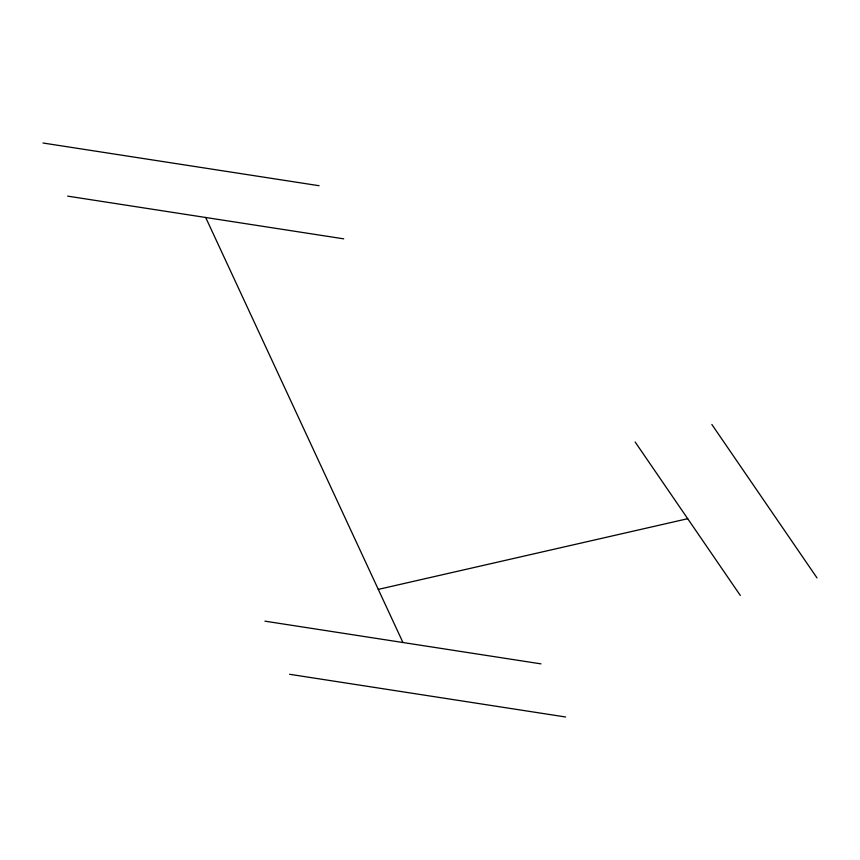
<?xml version="1.0" encoding="UTF-8"?>
<svg xmlns="http://www.w3.org/2000/svg" width="860" height="860" viewBox="0 0 860 860"><rect width="100%" height="100%" fill="white"/><g stroke="black" fill="none" stroke-linecap="round" stroke-linejoin="round"><path stroke-width="1.29" d="M378.292 589.39L687.71 518.698M43 143.007L319.06 185.717M67.66 196.134L343.721 238.844M264.912 621.157L540.983 663.866M289.573 674.283L565.633 716.993M711.843 424.464L817 577.899M635.132 441.986L740.288 595.421M205.69 217.483L402.942 642.517"/></g></svg>
